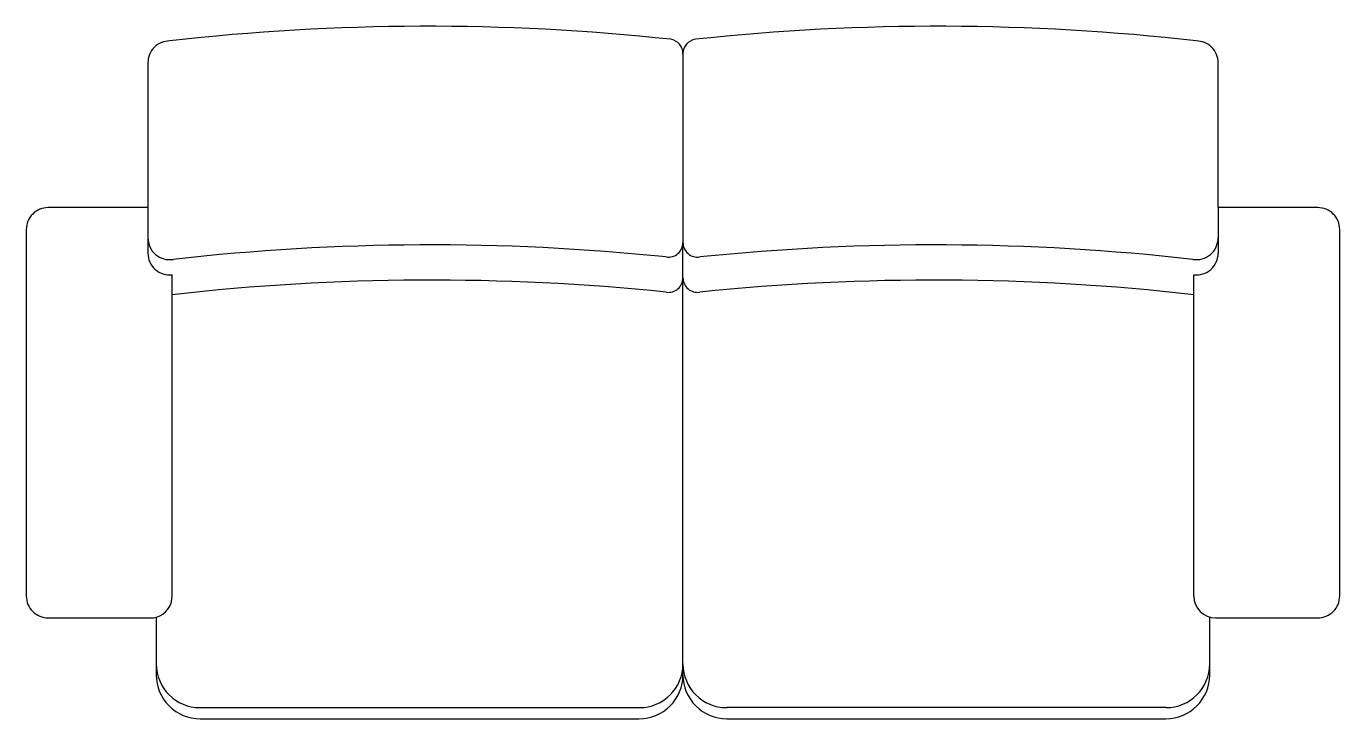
# Model space of a CAD drawing. Extents: x -0.89 to 0.91, y -0.96 to -0.01.
import ezdxf

# ---------------------------------------------------------------- set-up
doc = ezdxf.new("R2010")
doc.units = 0
doc.header["$MEASUREMENT"] = 0
doc.layers.add('A-MOBILIA', color=2, linetype='CONTINUOUS')

msp = doc.modelspace()

# ---------------------------------------------------------------- linework, layer by layer
at = {"layer": 'A-MOBILIA'}
for p, q in [((0.0052, -0.0436), (0.0052, -0.3036)), ((-0.7281, -0.2557), (-0.7281, -0.3181)), ((0.7386, -0.2557), (0.7386, -0.3181)), ((0.0052, -0.8969), (0.0052, -0.3036)), ((-0.6947, -0.7885), (-0.6947, -0.3479)), ((0.7052, -0.7885), (0.7052, -0.3479)), ((-0.6566, -0.9416), (-0.0548, -0.9416)), ((0.667, -0.9416), (0.0652, -0.9416))]:
    msp.add_line(p, q, dxfattribs=at)
msp.add_lwpolyline([(0.7352, -0.8185), (0.8752, -0.8185, 0.414214), (0.9052, -0.7885), (0.9052, -0.2857, 0.414214), (0.8752, -0.2557), (0.7386, -0.2557), (0.7386, -0.057, 0.414214), (0.7086, -0.027, 0.055401), (0.0222, -0.0248, 0.370306), (0.0052, -0.0446, 0.370306), (-0.0117, -0.0248, 0.055401), (-0.6981, -0.027, 0.414214), (-0.7281, -0.057), (-0.7281, -0.2557), (-0.8648, -0.2557, 0.414214), (-0.8948, -0.2857), (-0.8948, -0.7885, 0.414214), (-0.8648, -0.8185), (-0.7247, -0.8185, 0.069061), (-0.7166, -0.8174), (-0.7166, -0.8969, 0.414214), (-0.6566, -0.9569), (-0.0548, -0.9569, 0.414214), (0.0052, -0.8969, 0.414214), (0.0652, -0.9569), (0.667, -0.9569, 0.414214), (0.727, -0.8969), (0.727, -0.8174)], format="xyb", dxfattribs=at)
for centre, radius, start, end in [((-0.6981, -0.2971), 0.03, 180, 279.1754), ((-0.0148, -0.3036), 0.02, 261.6281, 0), ((0.0252, -0.3036), 0.02, 180, 278.3719), ((0.7086, -0.2971), 0.03, 260.8246, 0), ((-0.6981, -0.3181), 0.03, 180, 276.5113), ((-0.3401, -3.4555), 3.1487, 84.1223, 96.4412), ((0.3506, -3.4555), 3.1487, 83.5588, 95.8777), ((0.7086, -0.3181), 0.03, 263.4887, 0), ((-0.3398, -3.4983), 3.1432, 84.1172, 96.4831), ((-0.0148, -0.3519), 0.02, 261.6281, 0), ((0.0252, -0.3519), 0.02, 180, 278.3719), ((0.3503, -3.4983), 3.1432, 83.5169, 95.8828), ((-0.7247, -0.7885), 0.03, 285.8025, 0), ((0.7352, -0.7885), 0.03, 180, 270), ((-0.6566, -0.8816), 0.06, 180, 270), ((-0.0548, -0.8816), 0.06, 270, 0), ((0.0652, -0.8816), 0.06, 180, 270), ((0.667, -0.8816), 0.06, 270, 0)]:
    msp.add_arc(centre, radius, start, end, dxfattribs=at)

doc.saveas('drawing.dxf')
